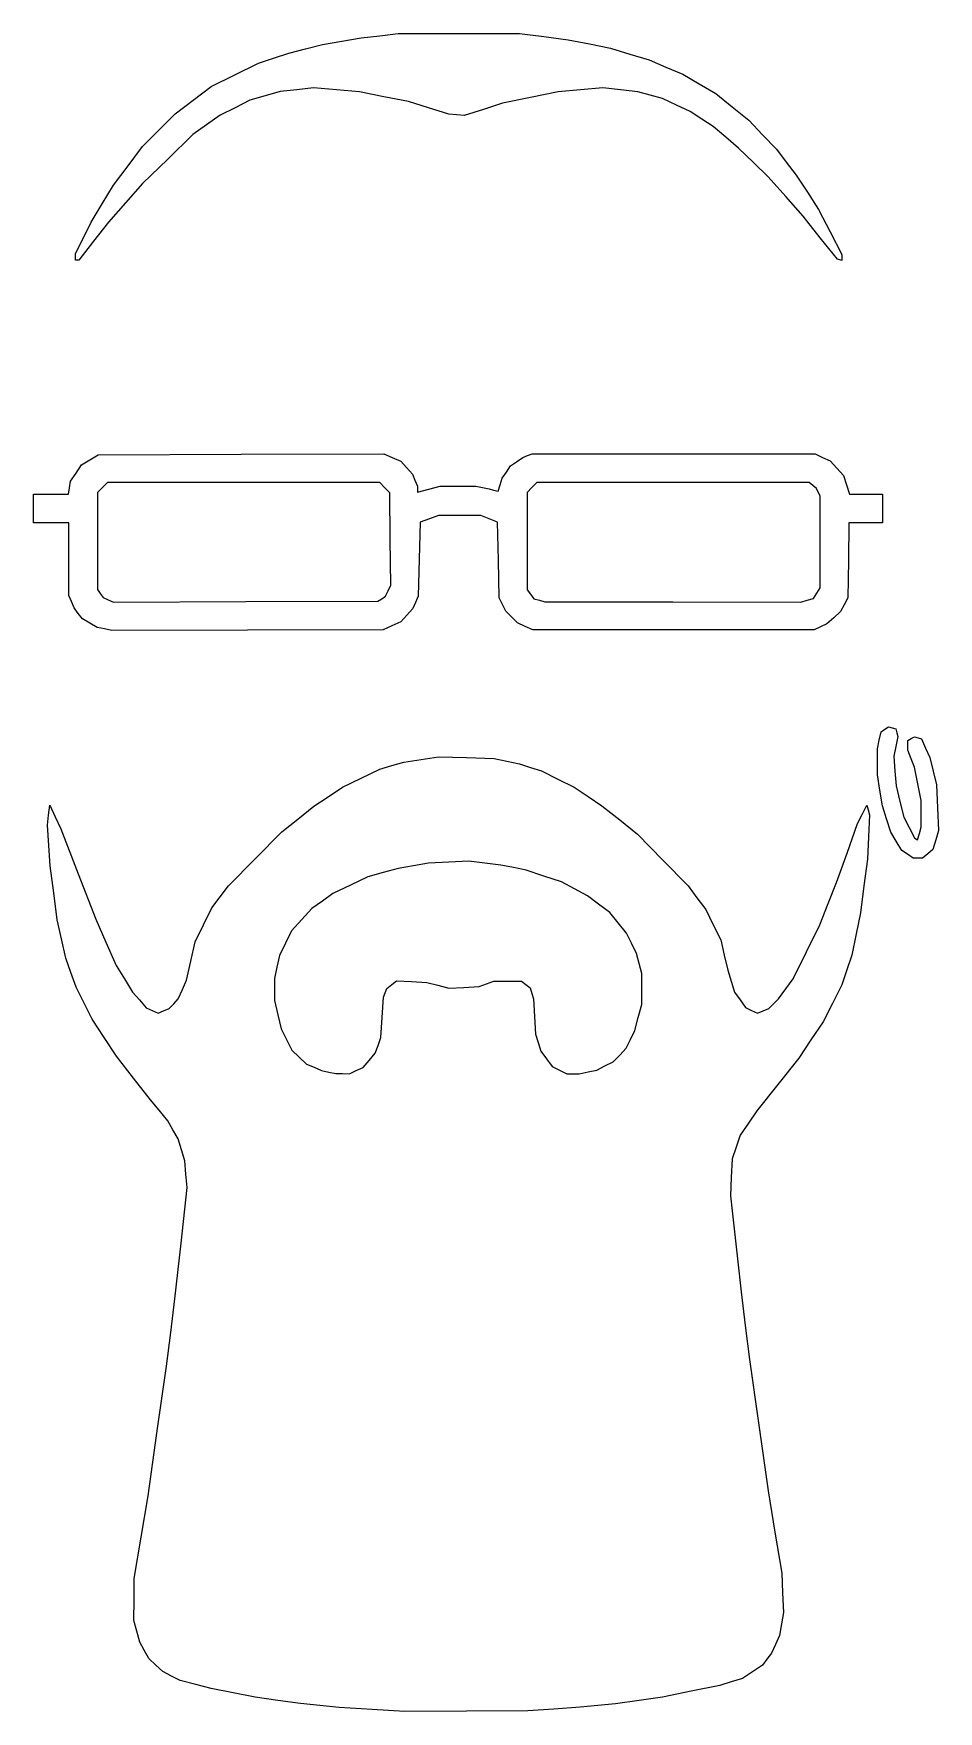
# Model space of a CAD drawing. Extents: x 20.9 to 47.6, y -5.9 to 43.7.
import ezdxf

# ---------------------------------------------------------------- set-up
doc = ezdxf.new("R2010")
doc.units = 0

msp = doc.modelspace()

# ---------------------------------------------------------------- linework, layer by layer
at = {"layer": 'Ebene 1'}
for p, q in [((31.094339, 43.586475), (31.641929, 43.651909)), ((31.641929, 43.651909), (33.434039, 43.651288)), ((33.434039, 43.651288), (35.226149, 43.650667)), ((35.226149, 43.650667), (35.947971, 43.560941)), ((28.406173, 43.074744), (28.903982, 43.200272)), ((28.903982, 43.200272), (29.401791, 43.3258)), ((29.401791, 43.3258), (29.97427, 43.42342)), ((29.97427, 43.42342), (30.546749, 43.521041)), ((30.546749, 43.521041), (31.094339, 43.586475)), ((35.947971, 43.560941), (36.669793, 43.471214)), ((36.669793, 43.471214), (37.292053, 43.345281)), ((37.292053, 43.345281), (37.914313, 43.219348)), ((37.914313, 43.219348), (38.486792, 43.046562)), ((26.813189, 42.43182), (27.510119, 42.77575)), ((27.510119, 42.77575), (27.958146, 42.925247)), ((27.958146, 42.925247), (28.406173, 43.074744)), ((38.486792, 43.046562), (39.059271, 42.873776)), ((39.059271, 42.873776), (39.55708, 42.663397)), ((39.55708, 42.663397), (40.054889, 42.453018)), ((26.116256, 42.08789), (26.813189, 42.43182)), ((40.054889, 42.453018), (40.541589, 42.166427)), ((40.541589, 42.166427), (41.028289, 41.879836)), ((25.049759, 41.284482), (25.583006, 41.686186)), ((25.583006, 41.686186), (26.116256, 42.08789)), ((27.261243, 41.679759), (26.821507, 41.460559)), ((27.707142, 41.808447), (27.261243, 41.679759)), ((28.153041, 41.937135), (27.707142, 41.808447)), ((28.644366, 41.993005), (28.153041, 41.937135)), ((29.135695, 42.048874), (28.644366, 41.993005)), ((29.816344, 41.991305), (29.135695, 42.048874)), ((30.496993, 41.933736), (29.816344, 41.991305)), ((31.22186, 41.78669), (30.496993, 41.933736)), ((31.946727, 41.639644), (31.22186, 41.78669)), ((35.549749, 41.765176), (34.728364, 41.596315)), ((36.371131, 41.934037), (35.549749, 41.765176)), ((37.033128, 41.992675), (36.371131, 41.934037)), ((37.695122, 42.051312), (37.033128, 41.992675)), ((38.208241, 41.991667), (37.695122, 42.051312)), ((38.72136, 41.932021), (38.208241, 41.991667)), ((39.089451, 41.830105), (38.72136, 41.932021)), ((39.457545, 41.728188), (39.089451, 41.830105)), ((39.863651, 41.537979), (39.457545, 41.728188)), ((41.028289, 41.879836), (41.515997, 41.48754)), ((24.56927, 40.801647), (25.049759, 41.284482)), ((26.381774, 41.241359), (25.978992, 40.953165)), ((26.821507, 41.460559), (26.381774, 41.241359)), ((32.541053, 41.454389), (31.946727, 41.639644)), ((33.135379, 41.269134), (32.541053, 41.454389)), ((33.365921, 41.248887), (33.135379, 41.269134)), ((33.596465, 41.228641), (33.365921, 41.248887)), ((34.162416, 41.412478), (33.596465, 41.228641)), ((34.728364, 41.596315), (34.162416, 41.412478)), ((40.269757, 41.34777), (39.863651, 41.537979)), ((40.612964, 41.12575), (40.269757, 41.34777)), ((41.515997, 41.48754), (42.003702, 41.095244)), ((24.088784, 40.318812), (24.56927, 40.801647)), ((25.576213, 40.664971), (24.830159, 39.943149)), ((25.978992, 40.953165), (25.576213, 40.664971)), ((40.956171, 40.90373), (40.612964, 41.12575)), ((41.326926, 40.585917), (40.956171, 40.90373)), ((42.003702, 41.095244), (42.412148, 40.663749)), ((42.412148, 40.663749), (42.820594, 40.232254)), ((23.657055, 39.745223), (24.088784, 40.318812)), ((41.697681, 40.268104), (41.326926, 40.585917)), ((42.139615, 39.844278), (41.697681, 40.268104)), ((42.820594, 40.232254), (43.112112, 39.849302)), ((23.225329, 39.171634), (23.657055, 39.745223)), ((24.830159, 39.943149), (24.084102, 39.221327)), ((42.581552, 39.420452), (42.139615, 39.844278)), ((43.112112, 39.849302), (43.403628, 39.466349)), ((22.896715, 38.624045), (23.225329, 39.171634)), ((24.084102, 39.221327), (23.581374, 38.648848)), ((43.096483, 38.836963), (42.581552, 39.420452)), ((43.403628, 39.466349), (43.734855, 38.960819)), ((43.611414, 38.253474), (43.096483, 38.836963)), ((43.734855, 38.960819), (44.066082, 38.455289)), ((22.568101, 38.076456), (22.896715, 38.624045)), ((23.581374, 38.648848), (23.078646, 38.076368)), ((44.117938, 37.617332), (43.611414, 38.253474)), ((44.066082, 38.455289), (44.412631, 37.787926)), ((22.338499, 37.616978), (22.568101, 38.076456)), ((23.078646, 38.076368), (22.638478, 37.516334)), ((44.412631, 37.787926), (44.759177, 37.120563)), ((22.1089, 37.1575), (22.338499, 37.616978)), ((22.638478, 37.516334), (22.198313, 36.9563)), ((44.624462, 36.98119), (44.117938, 37.617332)), ((22.1089, 37.0569), (22.1089, 37.1575)), ((22.1089, 36.9564), (22.1089, 37.0569)), ((22.1536, 36.9564), (22.1089, 36.9564)), ((22.198313, 36.9563), (22.1536, 36.9564)), ((44.691831, 36.965095), (44.624462, 36.98119)), ((44.7592, 36.949), (44.691831, 36.965095)), ((44.759177, 37.120563), (44.7592, 37.0348)), ((44.7592, 37.0348), (44.7592, 36.949)), ((22.120984, 30.663816), (22.283183, 30.905063)), ((22.283183, 30.905063), (22.52816, 31.055856)), ((22.52816, 31.055856), (22.773137, 31.206649)), ((22.773137, 31.206649), (26.997287, 31.219919)), ((26.997287, 31.219919), (31.221437, 31.233189)), ((31.221437, 31.233189), (31.468627, 31.126851)), ((31.468627, 31.126851), (31.71582, 31.020513)), ((31.71582, 31.020513), (31.889336, 30.82845)), ((31.889336, 30.82845), (32.062855, 30.636387)), ((34.839617, 30.692378), (34.960233, 30.875019)), ((34.960233, 30.875019), (35.142969, 31.000727)), ((35.142969, 31.000727), (35.325705, 31.126434)), ((35.325705, 31.126434), (35.465842, 31.178997)), ((35.465842, 31.178997), (35.605979, 31.23156)), ((35.605979, 31.23156), (39.7849, 31.2316)), ((39.7849, 31.2316), (43.9638, 31.2316)), ((43.9638, 31.2316), (44.185, 31.127623)), ((44.185, 31.127623), (44.4062, 31.023647)), ((44.4062, 31.023647), (44.603194, 30.809932)), ((44.603194, 30.809932), (44.800191, 30.596217)), ((21.927944, 30.229684), (21.958788, 30.422569)), ((21.958788, 30.422569), (22.120984, 30.663816)), ((23.0471, 30.3853), (22.901586, 30.239787)), ((27.0739, 30.3853), (23.0471, 30.3853)), ((31.100651, 30.385319), (27.0739, 30.3853)), ((31.246862, 30.23279), (31.100651, 30.385319)), ((32.062855, 30.636387), (32.138657, 30.454966)), ((32.138657, 30.454966), (32.214459, 30.273545)), ((32.214459, 30.273545), (32.2144, 30.1891)), ((32.550422, 30.192338), (32.886441, 30.279976)), ((32.886441, 30.279976), (33.409139, 30.280682)), ((33.409139, 30.280682), (33.93184, 30.281387)), ((33.93184, 30.281387), (34.130962, 30.240325)), ((34.593463, 30.128203), (34.656229, 30.31897)), ((34.656229, 30.31897), (34.718998, 30.509737)), ((34.718998, 30.509737), (34.839617, 30.692378)), ((35.741241, 30.385313), (35.595727, 30.2398)), ((39.764871, 30.384212), (35.741241, 30.385313)), ((43.788501, 30.383112), (39.764871, 30.384212)), ((43.894681, 30.297102), (43.788501, 30.383112)), ((44.000861, 30.211093), (43.894681, 30.297102)), ((44.800191, 30.596217), (44.888352, 30.316538)), ((44.888352, 30.316538), (44.976512, 30.036859)), ((20.8644, 29.6137), (20.8644, 30.0368)), ((20.8644, 30.0368), (21.3807, 30.0368)), ((21.3807, 30.0368), (21.8971, 30.0368)), ((21.8971, 30.0368), (21.927944, 30.229684)), ((22.901586, 30.239787), (22.756072, 30.094274)), ((22.756072, 30.094274), (22.7561, 28.6579)), ((31.393073, 30.080262), (31.246862, 30.23279)), ((31.407777, 28.714302), (31.393073, 30.080262)), ((32.2144, 30.1047), (32.550422, 30.192338)), ((32.2144, 30.1891), (32.2144, 30.1047)), ((34.130962, 30.240325), (34.330087, 30.199262)), ((34.330087, 30.199262), (34.461775, 30.163733)), ((34.461775, 30.163733), (34.593463, 30.128203)), ((35.450213, 30.094287), (35.4502, 28.6535)), ((35.595727, 30.2398), (35.450213, 30.094287)), ((44.056467, 30.102359), (44.000861, 30.211093)), ((44.112076, 29.993625), (44.056467, 30.102359)), ((44.111876, 28.633825), (44.112076, 29.993625)), ((44.976512, 30.036859), (45.4652, 30.0368)), ((45.4652, 30.0368), (45.9539, 30.0368)), ((45.9539, 30.0368), (45.9539, 29.6137)), ((20.8644, 29.1905), (20.8644, 29.6137)), ((32.562875, 29.311301), (32.28908, 29.209101)), ((32.83667, 29.413501), (32.562875, 29.311301)), ((33.45893, 29.411639), (32.83667, 29.413501)), ((34.08119, 29.409776), (33.45893, 29.411639)), ((34.330096, 29.311156), (34.08119, 29.409776)), ((34.578999, 29.212535), (34.330096, 29.311156)), ((45.9539, 29.6137), (45.9539, 29.1906)), ((21.3871, 29.1905), (20.8644, 29.1905)), ((21.9098, 29.1905), (21.3871, 29.1905)), ((21.9098, 28.1187), (21.9098, 29.1905)), ((32.28908, 29.209101), (32.262523, 28.117101)), ((34.603891, 28.093935), (34.578999, 29.212535)), ((44.9652, 29.1906), (44.949339, 28.08298)), ((45.4596, 29.1906), (44.9652, 29.1906)), ((45.9539, 29.1906), (45.4596, 29.1906)), ((22.7561, 28.6579), (22.7561, 27.2215)), ((31.42248, 27.348342), (31.407777, 28.714302)), ((35.4502, 28.6535), (35.4502, 27.2127)), ((44.111678, 27.274025), (44.111876, 28.633825)), ((21.909848, 27.046806), (21.9098, 28.1187)), ((32.262523, 28.117101), (32.235965, 27.025101)), ((34.628783, 26.975335), (34.603891, 28.093935)), ((44.949339, 28.08298), (44.933478, 26.97536)), ((31.345572, 27.186268), (31.42248, 27.348342)), ((44.01489, 27.115292), (44.111678, 27.274025)), ((21.986059, 26.864407), (21.909848, 27.046806)), ((22.06227, 26.682007), (21.986059, 26.864407)), ((22.7561, 27.2215), (22.83716, 27.105773)), ((22.83716, 27.105773), (22.918217, 26.990046)), ((22.918217, 26.990046), (23.073617, 26.921787)), ((23.073617, 26.921787), (23.22902, 26.853528)), ((23.22902, 26.853528), (27.136829, 26.864653)), ((27.136829, 26.864653), (31.044619, 26.875775)), ((31.044619, 26.875775), (31.156641, 26.949985)), ((31.156641, 26.949985), (31.268661, 27.024195)), ((31.268661, 27.024195), (31.345572, 27.186268)), ((32.155366, 26.843921), (32.074763, 26.66274)), ((32.235965, 27.025101), (32.155366, 26.843921)), ((34.725195, 26.781021), (34.628783, 26.975335)), ((34.821608, 26.586706), (34.725195, 26.781021)), ((35.4502, 27.2127), (35.552895, 27.082146)), ((35.552895, 27.082146), (35.655587, 26.951592)), ((35.655587, 26.951592), (35.814244, 26.905689)), ((35.814244, 26.905689), (35.972898, 26.859786)), ((35.972898, 26.859786), (39.756238, 26.855575)), ((39.756229, 26.855653), (43.539569, 26.851442)), ((39.756238, 26.855575), (39.756229, 26.855653)), ((43.539569, 26.851442), (43.728838, 26.904)), ((43.728838, 26.904), (43.918105, 26.956559)), ((43.918105, 26.956559), (44.01489, 27.115292)), ((44.933478, 26.97536), (44.825077, 26.772841)), ((22.186868, 26.51865), (22.06227, 26.682007)), ((22.311469, 26.355293), (22.186868, 26.51865)), ((22.528656, 26.228013), (22.311469, 26.355293)), ((31.895275, 26.464071), (31.71579, 26.265401)), ((32.074763, 26.66274), (31.895275, 26.464071)), ((34.99454, 26.413774), (34.821608, 26.586706)), ((35.167474, 26.240842), (34.99454, 26.413774)), ((44.515057, 26.388171), (44.313438, 26.20602)), ((44.716676, 26.570322), (44.515057, 26.388171)), ((44.825077, 26.772841), (44.716676, 26.570322)), ((22.745843, 26.100733), (22.528656, 26.228013)), ((22.962553, 26.057415), (22.745843, 26.100733)), ((23.17926, 26.014098), (22.962553, 26.057415)), ((27.18661, 26.0218), (23.17926, 26.014098)), ((31.193922, 26.029488), (27.18661, 26.0218)), ((31.454856, 26.147443), (31.193922, 26.029488)), ((31.71579, 26.265401), (31.454856, 26.147443)), ((35.395936, 26.135171), (35.167474, 26.240842)), ((35.6244, 26.0295), (35.395936, 26.135171)), ((39.7811, 26.0295), (35.6244, 26.0295)), ((43.937865, 26.029524), (39.7811, 26.0295)), ((44.12565, 26.117773), (43.937865, 26.029524)), ((44.313438, 26.20602), (44.12565, 26.117773)), ((45.858875, 22.768217), (45.913169, 23.021381)), ((45.913169, 23.021381), (46.021776, 23.092545)), ((46.021776, 23.092545), (46.130386, 23.163709)), ((46.130386, 23.163709), (46.241821, 23.134568)), ((46.241821, 23.134568), (46.353256, 23.105427)), ((46.410697, 22.876563), (46.350383, 22.586252)), ((46.353256, 23.105427), (46.381978, 22.990995)), ((46.381978, 22.990995), (46.410697, 22.876563)), ((46.7007, 22.7653), (46.802142, 22.819591)), ((46.802142, 22.819591), (46.903584, 22.87388)), ((46.903584, 22.87388), (47.006177, 22.841318)), ((47.006177, 22.841318), (47.10877, 22.808756)), ((47.10877, 22.808756), (47.230684, 22.533086)), ((45.804581, 22.515053), (45.858875, 22.768217)), ((45.804779, 22.131702), (45.804581, 22.515053)), ((46.350383, 22.586252), (46.290069, 22.295939)), ((46.700643, 22.473856), (46.7007, 22.6196)), ((46.799029, 22.224243), (46.700643, 22.473856)), ((46.7007, 22.6196), (46.7007, 22.7653)), ((47.230684, 22.533086), (47.352598, 22.257417)), ((30.546786, 21.64906), (31.094376, 21.913863)), ((31.094376, 21.913863), (31.449911, 22.018279)), ((31.449911, 22.018279), (31.805449, 22.122695)), ((31.805449, 22.122695), (32.321077, 22.201607)), ((32.321077, 22.201607), (32.836705, 22.280519)), ((32.836705, 22.280519), (33.658087, 22.255768)), ((33.658087, 22.255768), (34.479472, 22.231017)), ((34.479472, 22.231017), (34.852829, 22.150429)), ((34.852829, 22.150429), (35.226183, 22.069843)), ((35.226183, 22.069843), (35.549759, 21.9653)), ((35.549759, 21.9653), (35.873335, 21.860757)), ((35.873335, 21.860757), (36.358621, 21.622514)), ((45.804979, 21.748351), (45.804779, 22.131702)), ((46.290069, 22.295939), (46.322979, 21.859406)), ((46.322979, 21.859406), (46.355889, 21.422873)), ((46.897417, 21.974635), (46.799029, 22.224243)), ((46.998153, 21.480315), (46.897417, 21.974635)), ((47.352598, 22.257417), (47.453154, 21.853515)), ((47.453154, 21.853515), (47.553707, 21.44961)), ((29.576058, 21.100379), (29.999196, 21.384257)), ((29.999196, 21.384257), (30.546786, 21.64906)), ((36.358621, 21.622514), (36.843905, 21.384268)), ((36.843905, 21.384268), (37.254676, 21.109774)), ((45.879029, 21.291779), (45.804979, 21.748351)), ((46.355889, 21.422873), (46.47344, 20.959468)), ((47.098889, 20.985996), (46.998153, 21.480315)), ((47.553707, 21.44961), (47.581816, 20.775622)), ((21.308563, 20.553581), (21.341532, 20.852268)), ((21.341532, 20.852268), (21.506993, 20.5038)), ((29.152923, 20.8165), (29.576058, 21.100379)), ((37.254676, 21.109774), (37.665444, 20.835282)), ((37.665444, 20.835282), (38.188142, 20.414148)), ((45.357939, 20.578492), (45.496564, 20.852287)), ((45.496564, 20.852287), (45.533298, 20.708357)), ((45.953078, 20.835206), (45.879029, 21.291779)), ((46.076386, 20.445503), (45.953078, 20.835206)), ((46.47344, 20.959468), (46.590991, 20.496065)), ((47.098607, 20.595567), (47.098889, 20.985996)), ((21.275594, 20.254897), (21.308563, 20.553581)), ((21.506993, 20.5038), (21.672454, 20.155335)), ((28.207088, 20.066893), (28.680004, 20.441695)), ((28.680004, 20.441695), (29.152923, 20.8165)), ((38.188142, 20.414148), (38.710843, 19.993016)), ((45.219314, 20.304697), (45.357939, 20.578492)), ((45.533298, 20.708357), (45.570029, 20.564429)), ((45.570029, 20.564429), (45.540334, 19.911864)), ((46.199694, 20.0558), (46.076386, 20.445503)), ((46.590991, 20.496065), (46.74426, 20.192442)), ((47.098324, 20.205141), (47.098607, 20.595567)), ((47.581816, 20.775622), (47.609926, 20.101639)), ((21.317182, 19.657526), (21.275594, 20.254897)), ((21.672454, 20.155335), (22.187272, 18.820325)), ((27.417724, 19.264841), (28.207088, 20.066893)), ((38.710843, 19.993016), (39.459784, 19.227909)), ((44.908678, 19.433531), (45.219314, 20.304697)), ((45.540334, 19.911864), (45.510638, 19.259299)), ((46.363047, 19.783676), (46.199694, 20.0558)), ((46.74426, 20.192442), (46.897529, 19.888819)), ((46.897529, 19.888819), (46.94573, 19.859028)), ((46.94573, 19.859028), (46.993933, 19.829236)), ((46.993933, 19.829236), (47.04613, 20.01719)), ((47.04613, 20.01719), (47.098324, 20.205141)), ((47.609926, 20.101639), (47.528533, 19.821652)), ((21.358773, 19.060158), (21.317182, 19.657526)), ((44.598042, 18.562368), (44.908678, 19.433531)), ((46.5264, 19.511549), (46.363047, 19.783676)), ((46.69555, 19.397873), (46.5264, 19.511549)), ((46.8647, 19.2842), (46.69555, 19.397873)), ((47.294113, 19.412904), (47.141089, 19.284143)), ((47.447137, 19.541665), (47.294113, 19.412904)), ((47.528533, 19.821652), (47.447137, 19.541665)), ((21.461409, 18.263663), (21.358773, 19.060158)), ((26.62836, 18.462789), (27.417724, 19.264841)), ((31.193865, 18.856393), (30.745838, 18.729836)), ((31.641892, 18.982953), (31.193865, 18.856393)), ((32.089919, 19.061233), (31.641892, 18.982953)), ((32.537946, 19.139515), (32.089919, 19.061233)), ((33.135314, 19.168138), (32.537946, 19.139515)), ((33.732685, 19.196761), (33.135314, 19.168138)), ((34.205604, 19.138556), (33.732685, 19.196761)), ((34.678521, 19.080347), (34.205604, 19.138556)), ((35.051878, 19.004627), (34.678521, 19.080347)), ((35.425232, 18.928904), (35.051878, 19.004627)), ((35.94609, 18.755893), (35.425232, 18.928904)), ((39.459784, 19.227909), (40.208728, 18.462805)), ((45.510638, 19.259299), (45.408846, 18.462806)), ((47.00291, 19.2842), (46.8647, 19.2842)), ((47.141089, 19.284143), (47.0029, 19.2842)), ((47.0029, 19.2842), (47.00291, 19.2842)), ((22.187272, 18.820325), (22.70209, 17.485325)), ((26.382418, 18.139213), (26.62836, 18.462789)), ((30.230018, 18.48469), (29.714195, 18.239541)), ((30.745838, 18.729836), (30.230018, 18.48469)), ((36.466948, 18.58288), (35.94609, 18.755893)), ((36.85016, 18.378698), (36.466948, 18.58288)), ((37.233369, 18.174513), (36.85016, 18.378698)), ((40.208728, 18.462805), (40.471765, 18.11434)), ((44.352808, 17.940108), (44.598042, 18.562368)), ((45.408846, 18.462806), (45.307054, 17.666313)), ((21.564045, 17.46717), (21.461409, 18.263663)), ((26.136476, 17.815637), (26.382418, 18.139213)), ((29.402269, 18.016958), (29.090346, 17.794372)), ((29.714195, 18.239541), (29.402269, 18.016958)), ((37.56378, 17.927069), (37.233369, 18.174513)), ((37.894194, 17.679625), (37.56378, 17.927069)), ((40.471765, 18.11434), (40.734802, 17.765875)), ((44.107574, 17.317845), (44.352808, 17.940108)), ((21.691559, 16.898606), (21.564045, 17.46717)), ((22.70209, 17.485325), (23.005608, 16.797697)), ((25.889583, 17.315974), (26.136476, 17.815637)), ((28.790731, 17.467395), (28.491116, 17.140415)), ((29.090346, 17.794372), (28.790731, 17.467395)), ((38.142659, 17.374261), (37.894194, 17.679625)), ((38.391127, 17.068897), (38.142659, 17.374261)), ((40.734802, 17.765875), (40.956073, 17.317845)), ((45.307054, 17.666313), (45.179145, 17.044053)), ((21.819075, 16.330042), (21.691559, 16.898606)), ((25.642692, 16.816311), (25.889583, 17.315974)), ((28.491116, 17.140415), (28.310389, 16.774655)), ((38.537425, 16.770213), (38.391127, 17.068897)), ((40.956073, 17.317845), (41.177341, 16.869818)), ((41.177341, 16.869818), (41.280324, 16.421791)), ((43.713671, 16.517232), (44.107574, 17.317845)), ((45.179145, 17.044053), (45.051239, 16.42179)), ((23.005608, 16.797697), (23.309126, 16.110069)), ((25.515257, 16.245686), (25.642692, 16.816311)), ((28.129663, 16.408892), (28.057197, 16.066853)), ((28.310389, 16.774655), (28.129663, 16.408892)), ((38.683723, 16.471529), (38.537425, 16.770213)), ((38.762056, 16.172842), (38.683723, 16.471529)), ((41.280324, 16.421791), (41.383304, 15.973764)), ((43.319765, 15.716619), (43.713671, 16.517232)), ((45.051239, 16.42179), (44.904091, 15.979997)), ((21.969801, 15.902989), (21.819075, 16.330042)), ((22.120527, 15.475939), (21.969801, 15.902989)), ((23.309126, 16.110069), (23.550341, 15.718334)), ((25.387822, 15.675061), (25.515257, 16.245686)), ((28.057197, 16.066853), (27.984731, 15.724814)), ((38.840393, 15.874158), (38.762056, 16.172842)), ((38.842368, 15.419174), (38.840393, 15.874158)), ((41.383304, 15.973764), (41.480883, 15.650191)), ((44.904091, 15.979997), (44.756949, 15.538201)), ((22.358181, 15.00302), (22.120527, 15.475939)), ((23.550341, 15.718334), (23.791556, 15.326596)), ((25.139938, 15.127471), (25.263879, 15.401266)), ((25.263879, 15.401266), (25.387822, 15.675061)), ((27.984166, 15.401238), (27.983602, 15.077665)), ((27.984731, 15.724814), (27.984166, 15.401238)), ((31.258977, 15.307653), (31.310968, 15.438011)), ((31.310968, 15.438011), (31.449872, 15.547276)), ((31.449872, 15.547276), (31.588779, 15.656538)), ((31.588779, 15.656538), (32.038514, 15.635597)), ((32.038514, 15.635597), (32.488252, 15.614684)), ((32.488252, 15.614684), (32.811828, 15.52763)), ((32.811828, 15.52763), (33.135404, 15.440576)), ((33.135404, 15.440576), (33.583431, 15.467189)), ((33.583431, 15.467189), (34.031458, 15.493803)), ((34.031458, 15.493803), (34.249285, 15.572004)), ((34.249285, 15.572004), (34.46711, 15.650205)), ((34.46711, 15.650205), (34.8773, 15.6502)), ((34.8773, 15.6502), (35.2874, 15.6502)), ((35.2874, 15.6502), (35.414962, 15.549859)), ((35.414962, 15.549859), (35.542524, 15.449521)), ((35.542524, 15.449521), (35.591608, 15.288511)), ((38.844344, 14.964193), (38.842368, 15.419174)), ((41.480883, 15.650191), (41.578461, 15.326615)), ((42.882931, 15.127489), (43.101348, 15.422055)), ((43.101348, 15.422055), (43.319765, 15.716619)), ((44.756949, 15.538201), (44.478368, 14.993577)), ((22.595832, 14.530103), (22.358181, 15.00302)), ((23.791556, 15.326596), (23.994333, 15.09643)), ((23.994333, 15.09643), (24.197112, 14.866264)), ((24.87177, 14.841417), (25.005854, 14.984444)), ((25.005854, 14.984444), (25.139938, 15.127471)), ((27.983602, 15.077665), (28.08429, 14.657637)), ((31.166958, 14.579924), (31.206989, 15.177292)), ((31.206989, 15.177292), (31.258977, 15.307653)), ((35.591608, 15.288511), (35.640692, 15.127503)), ((35.640692, 15.127503), (35.671178, 14.604802)), ((38.738604, 14.578774), (38.844344, 14.964193)), ((41.578461, 15.326615), (41.744543, 15.098458)), ((41.744543, 15.098458), (41.910628, 14.870298)), ((42.593749, 14.839759), (42.73834, 14.983624)), ((42.73834, 14.983624), (42.882931, 15.127489)), ((44.478368, 14.993577), (44.199787, 14.448953)), ((22.956272, 13.982513), (22.595832, 14.530103)), ((24.197112, 14.866264), (24.370786, 14.783852)), ((24.370786, 14.783852), (24.544457, 14.701438)), ((24.544457, 14.701438), (24.708115, 14.771426)), ((24.708115, 14.771426), (24.87177, 14.841417)), ((28.08429, 14.657637), (28.184981, 14.237609)), ((31.126931, 13.982553), (31.166958, 14.579924)), ((35.671178, 14.604802), (35.701663, 14.082104)), ((38.632867, 14.193358), (38.738604, 14.578774)), ((41.910628, 14.870298), (42.088532, 14.785877)), ((42.088532, 14.785877), (42.266436, 14.701456)), ((42.266436, 14.701456), (42.430091, 14.770606)), ((42.430091, 14.770606), (42.593749, 14.839759)), ((44.199787, 14.448953), (43.842045, 13.91351)), ((23.316709, 13.434923), (22.956272, 13.982513)), ((28.184981, 14.237609), (28.339644, 13.923445)), ((28.339644, 13.923445), (28.494304, 13.609281)), ((31.04573, 13.751899), (31.126931, 13.982553)), ((35.701663, 14.082104), (35.778033, 13.833198)), ((38.384238, 13.667798), (38.508554, 13.930578)), ((38.508554, 13.930578), (38.632867, 14.193358)), ((43.842045, 13.91351), (43.484303, 13.378067)), ((23.817769, 12.787774), (23.316709, 13.434923)), ((28.494304, 13.609281), (28.715222, 13.405647)), ((28.715222, 13.405647), (28.93614, 13.202013)), ((30.783334, 13.309556), (30.964532, 13.521245)), ((30.964532, 13.521245), (31.04573, 13.751899)), ((35.778033, 13.833198), (35.854399, 13.584295)), ((35.854399, 13.584295), (36.021418, 13.354321)), ((37.992437, 13.264077), (38.188339, 13.465939)), ((38.188339, 13.465939), (38.384238, 13.667798)), ((28.93614, 13.202013), (29.157433, 13.104124)), ((29.157433, 13.104124), (29.378729, 13.006232)), ((29.378729, 13.006232), (29.589315, 12.96467)), ((29.589315, 12.96467), (29.799903, 12.923107)), ((29.799903, 12.923107), (29.999028, 12.918732)), ((29.999028, 12.918732), (29.99921, 12.9188)), ((29.99921, 12.9188), (30.198332, 12.914454)), ((30.198332, 12.914454), (30.400234, 13.006159)), ((30.400234, 13.006159), (30.602136, 13.097867)), ((30.602136, 13.097867), (30.783334, 13.309556)), ((36.021418, 13.354321), (36.188437, 13.124347)), ((36.188437, 13.124347), (36.407501, 13.018302)), ((36.407501, 13.018302), (36.626562, 12.912254)), ((36.626562, 12.912254), (36.8075, 12.9122)), ((36.8075, 12.9122), (36.9885, 12.9122)), ((36.9885, 12.9122), (37.252299, 12.968173)), ((37.252299, 12.968173), (37.5161, 13.024146)), ((37.5161, 13.024146), (37.754267, 13.14411)), ((37.754267, 13.14411), (37.992437, 13.264077)), ((43.484303, 13.378067), (42.864792, 12.597452)), ((24.318832, 12.140622), (23.817769, 12.787774)), ((42.864792, 12.597452), (42.245284, 11.816837)), ((24.576614, 11.834019), (24.318832, 12.140622)), ((24.834398, 11.527413), (24.576614, 11.834019)), ((24.985215, 11.261537), (24.834398, 11.527413)), ((41.994897, 11.456039), (41.744512, 11.095241)), ((42.245284, 11.816837), (41.994897, 11.456039)), ((25.136032, 10.995664), (24.985215, 11.261537)), ((25.236232, 10.66777), (25.136032, 10.995664)), ((41.744512, 11.095241), (41.627105, 10.746776)), ((25.336432, 10.339879), (25.236232, 10.66777)), ((41.627105, 10.746776), (41.509701, 10.398311)), ((25.369593, 9.945948), (25.336432, 10.339879)), ((25.402754, 9.55202), (25.369593, 9.945948)), ((41.509701, 10.398311), (41.487406, 9.850721)), ((25.222821, 7.90925), (25.402754, 9.55202)), ((41.487406, 9.850721), (41.46511, 9.303131)), ((41.46511, 9.303131), (41.620434, 7.884381)), ((25.042888, 6.26648), (25.222821, 7.90925)), ((41.620434, 7.884381), (41.775761, 6.465631)), ((41.775761, 6.465631), (41.899651, 5.470014)), ((24.917847, 5.270863), (25.042888, 6.26648)), ((41.899651, 5.470014), (42.023544, 4.474397)), ((24.792803, 4.275246), (24.917847, 5.270863)), ((42.023544, 4.474397), (42.29906, 2.532947)), ((24.520027, 2.358686), (24.792803, 4.275246)), ((42.29906, 2.532947), (42.574576, 0.591497)), ((24.247251, 0.442126), (24.520027, 2.358686)), ((42.574576, 0.591497), (42.775366, -0.628133)), ((24.043106, -0.777504), (24.247251, 0.442126)), ((23.838961, -1.997134), (24.043106, -0.777504)), ((42.775366, -0.628133), (42.976156, -1.847763)), ((42.976156, -1.847763), (43.003052, -2.424684)), ((23.835377, -2.619394), (23.838961, -1.997134)), ((43.003052, -2.424684), (43.029948, -3.001608)), ((23.831793, -3.241654), (23.835377, -2.619394)), ((23.917024, -3.559992), (23.831793, -3.241654)), ((42.970763, -3.345631), (42.911581, -3.689654)), ((43.029948, -3.001608), (42.970763, -3.345631)), ((24.002255, -3.878333), (23.917024, -3.559992)), ((24.134843, -4.121939), (24.002255, -3.878333)), ((42.793113, -3.950278), (42.674645, -4.210904)), ((42.911581, -3.689654), (42.793113, -3.950278)), ((24.267431, -4.365545), (24.134843, -4.121939)), ((24.478002, -4.559643), (24.267431, -4.365545)), ((42.54147, -4.385509), (42.408292, -4.560111)), ((42.674645, -4.210904), (42.54147, -4.385509)), ((24.688571, -4.753741), (24.478002, -4.559643)), ((24.943389, -4.882869), (24.688571, -4.753741)), ((25.198207, -5.011994), (24.943389, -4.882869)), ((41.81439, -4.956704), (41.482277, -5.057505)), ((42.111341, -4.758406), (41.81439, -4.956704)), ((42.408292, -4.560111), (42.111341, -4.758406)), ((25.657258, -5.132802), (25.198207, -5.011994)), ((26.116306, -5.25361), (25.657258, -5.132802)), ((26.763458, -5.379597), (26.116306, -5.25361)), ((27.410607, -5.505587), (26.763458, -5.379597)), ((40.303887, -5.330758), (39.457613, -5.503204)), ((41.150161, -5.158312), (40.303887, -5.330758)), ((41.482277, -5.057505), (41.150161, -5.158312)), ((28.082648, -5.602152), (27.410607, -5.505587)), ((28.754689, -5.698712), (28.082648, -5.602152)), ((29.327171, -5.756209), (28.754689, -5.698712)), ((29.89965, -5.813706), (29.327171, -5.756209)), ((30.870375, -5.871762), (29.89965, -5.813706)), ((31.8411, -5.929821), (30.870375, -5.871762)), ((33.6581, -5.9211), (31.8411, -5.929821)), ((35.475145, -5.912333), (33.6581, -5.9211)), ((36.246748, -5.857867), (35.475145, -5.912333)), ((37.018351, -5.803398), (36.246748, -5.857867)), ((37.541049, -5.752756), (37.018351, -5.803398)), ((38.06375, -5.702114), (37.541049, -5.752756)), ((38.76068, -5.602662), (38.06375, -5.702114)), ((39.457613, -5.503204), (38.76068, -5.602662))]:
    msp.add_line(p, q, dxfattribs=at)

doc.saveas('drawing.dxf')
